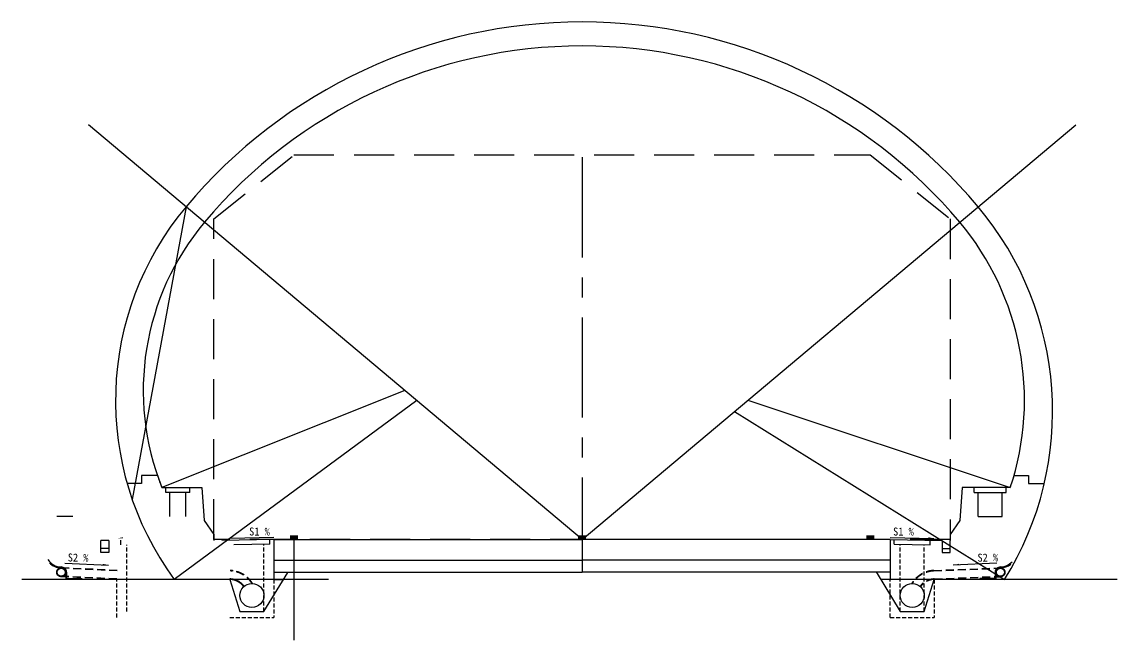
# Model space of a CAD drawing. Header units: millimetres. Extents: x -69382 to 174843, y -46375 to 101648.
# Drawn here: x 1007 to 14691, y 47756 to 55473 of the extents above; entities that cross this region are included whole.
import ezdxf

# ---------------------------------------------------------------- set-up
doc = ezdxf.new("R2010")
doc.units = ezdxf.units.MM
doc.header["$LTSCALE"] = 1000
for name, pattern in [('A-CENTR01', [2, 1.25, -0.25, 0.25, -0.25]), ('A-DASHD01', [0.75, 0.5, -0.25]), ('HIDDEN', [0.375, 0.25, -0.125])]:
    doc.linetypes.add(name, pattern=pattern)
for name, color, linetype in [('-길작업', 255, 'Continuous'), ('CS-CNTL', 1, 'A-CENTR01'), ('CS-CONC-MAJR', 4, 'Continuous'), ('CS-EXCV', 3, 'A-DIGLN01'), ('CS-HIDL', 2, 'A-DASHD01'), ('CS-LEAL', 1, 'Continuous'), ('CS-LEAT', 3, 'Continuous'), ('CS-SYMB', 3, 'Continuous'), ('CST-01-02-02-G05-CS-CONC', 4, 'Continuous'), ('CZ-HIDL', 2, 'A-DASHD01')]:
    doc.layers.add(name, color=color, linetype=linetype)
doc.styles.add('WGTXT', font='DotumChe.ttf')
doc.linetypes.add('A-DIGLN01', pattern='A,0.9,-0.2,[19,kscals.shx,S=0.1,R=180,X=0,Y=0],0.9', length=2)

msp = doc.modelspace()

# ---------------------------------------------------------------- linework, layer by layer
at = {"layer": '-길작업', "color": 3}
for p, q in [((8006.2747, 49013.3716), (1839.4634, 54187.9407)), ((8006.2747, 49013.3716), (14173.0861, 54187.9407)), ((3057.6276, 53165.7796), (2384.7755, 49511.9618)), ((5790.4464, 50872.6724), (2756.2247, 49660.3716)), ((5941.6099, 50745.8311), (2910.1698, 48513.3716)), ((10078.5415, 50752.2099), (13356.3247, 49660.3716)), ((9910.6724, 50611.351), (13285.7342, 48513.3716)), ((2093.5187, 48998.3716), (1993.5187, 48998.3716)), ((4406.2747, 49013.3716), (4406.2747, 47756.2269)), ((2093.5187, 48898.3716), (1993.5187, 48898.3716)), ((12506.3247, 48898.3716), (12606.3247, 48898.3716)), ((4837.8421, 48513.3716), (1006.9571, 48513.3716)), ((4156.2247, 48513.3716), (4278.2174, 48513.3716)), ((11856.3247, 48513.3716), (11738.4838, 48513.3716))]:
    msp.add_line(p, q, dxfattribs=at)
for centre, radius, start, end in [((8006.2747, 49013.3716), 6460, 40, 140), ((8006.2747, 49013.3716), 6160, 40, 140), ((5941.6099, 50745.8311), 3764.7715, 140, 216.3692423), ((9910.6724, 50611.351), 3973.9854, 328.13441436, 40), ((5790.4464, 50872.6724), 3267.4415, 140, 201.77881266), ((10078.5415, 50752.2099), 3454.8479, 341.57694748, 40)]:
    msp.add_arc(centre, radius, start, end, dxfattribs=at)
at = {"layer": 'CS-CNTL'}
msp.add_line((8006.2747, 53783.8301), (8006.2747, 48603.3716), dxfattribs=at)
at = {"layer": 'CS-CONC-MAJR'}
for p, q in [((13403.9584, 49810.3716), (13585.2433, 49810.3716)), ((13585.2433, 49810.3716), (13585.2433, 49710.3716)), ((13585.2433, 49710.3716), (13766.5281, 49710.3716)), ((2806.2247, 49600.3716), (2806.2247, 49660.3716)), ((3106.2247, 49600.3716), (2806.2247, 49600.3716)), ((2856.2247, 49300.3716), (2856.2247, 49600.3716)), ((3056.2247, 49300.3716), (3056.2247, 49600.3716)), ((3106.2247, 49600.3716), (3106.2247, 49660.3716)), ((12906.3247, 49600.3716), (12906.3247, 49660.3716)), ((12906.3247, 49600.3716), (13306.3247, 49600.3716)), ((12956.3247, 49300.3716), (12956.3247, 49600.3716)), ((13256.3247, 49300.3716), (13256.3247, 49600.3716)), ((13306.3247, 49600.3716), (13306.3247, 49660.3716)), ((1643.5187, 49300.3716), (1443.5187, 49300.3716)), ((12956.3247, 49300.3716), (13256.3247, 49300.3716)), ((2243.5187, 48943.3716), (2243.5187, 49003.3716)), ((4156.2247, 49013.3716), (3506.2247, 49000.3716)), ((4106.2247, 48952.3716), (4106.2247, 49012.3716)), ((4156.2247, 49013.3716), (4156.2247, 48603.3716)), ((4156.2247, 49013.3716), (8006.2747, 49013.3716)), ((4156.2247, 49013.3716), (4156.2247, 48513.3716)), ((11856.3247, 49013.3716), (8006.2747, 49013.3716)), ((11856.3247, 49013.3716), (11856.3247, 48603.3716)), ((11856.3247, 49013.3716), (12506.3247, 49000.3716)), ((11856.3247, 49013.3716), (11856.3247, 48513.3716)), ((11906.3247, 48952.3716), (11906.3247, 49012.3716)), ((12356.3247, 48943.3716), (12356.3247, 49003.3716)), ((4106.2247, 48952.3716), (3656.2247, 48943.3716)), ((11906.3247, 48952.3716), (12356.3247, 48943.3716)), ((4156.2247, 48753.3716), (8006.2747, 48753.3716)), ((11856.3247, 48753.3716), (8006.2747, 48753.3716)), ((1563.7658, 48523.3716), (1753.7658, 48523.3716)), ((1753.7658, 48523.3716), (1753.7658, 48513.3716)), ((4156.2247, 48513.3716), (2905.2941, 48513.3716)), ((14690.5598, 48513.3716), (11856.3247, 48513.3716)), ((13166.9444, 48523.3716), (12976.9444, 48523.3716)), ((12976.9444, 48523.3716), (12976.9444, 48513.3716))]:
    msp.add_line(p, q, dxfattribs=at)
at = {"layer": 'CS-CONC-MAJR', "linetype": 'HIDDEN', "ltscale": 0.2}
for p, q in [((2318.5187, 48113.3716), (2318.5187, 48944.8716)), ((4031.2247, 48113.3716), (4031.2247, 48950.8716)), ((11981.3247, 48113.3716), (11981.3247, 48950.8716)), ((12281.3247, 48113.3716), (12281.3247, 48944.8716)), ((2193.5187, 48038.3716), (2193.5187, 48513.3716)), ((4156.2247, 48513.3716), (4156.2247, 48038.3716)), ((11856.3247, 48038.3716), (11856.3247, 48513.3716)), ((12406.3247, 48513.3716), (12406.3247, 48038.3716)), ((3606.2247, 48038.3716), (4156.2247, 48038.3716)), ((11856.3247, 48038.3716), (12406.3247, 48038.3716))]:
    msp.add_line(p, q, dxfattribs=at)
at = {"layer": 'CS-CONC-MAJR'}
for points in [[(2756.2247, 49660.3716), (2806.2247, 49660.3716), (3106.2247, 49660.3716), (3256.2247, 49660.3716), (3286.2247, 49250.3716), (3406.2247, 49075.3716), (3406.2247, 49000.3716)], [(13356.3247, 49660.3716), (13306.3247, 49660.3716), (12906.3247, 49660.3716), (12756.3247, 49660.3716), (12726.3247, 49250.3716), (12606.3247, 49075.3716), (12606.3247, 49000.3716)], [(2093.5187, 49000.3716), (2093.5187, 48848.3716), (1993.5187, 48848.3716), (1993.5187, 49000.3716)], [(12506.3247, 49000.3716), (12506.3247, 48848.3716), (12606.3247, 48848.3716), (12606.3247, 49000.3716)], [(1553.7658, 48603.0137), (1553.7658, 48513.3716)], [(1563.7658, 48603.0137), (1563.7658, 48523.3716)], [(13166.9444, 48603.0137), (13166.9444, 48523.3716)], [(13176.9444, 48603.0137), (13176.9444, 48513.3716)]]:
    msp.add_lwpolyline(points, dxfattribs=at)
for centre in [(3881.2247, 48313.3716), (12131.3247, 48313.3716)]:
    msp.add_circle(centre, 150, dxfattribs=at)
for centre, radius, start, end in [((5748.9392, 50830.4591), 3213.3229, 198.50912259, 201.35443834), ((10039.3365, 50796.271), 3506.0916, 341.0962814, 343.66839301), ((1496.0729, 48859.0081), 190, 210.16647897, 270.37889396), ((1496.0729, 48859.0081), 200, 223.52550501, 270.37889396), ((13234.6373, 48859.0081), 190, 269.62110604, 319.15166672), ((1497.7658, 48603.0137), 66, 0, 90.37889396), ((1497.7658, 48603.0137), 56, 0, 90.37889396), ((13232.9444, 48603.0137), 66, 89.62110604, 180), ((13232.9444, 48603.0137), 56, 89.62110604, 180), ((13234.6373, 48859.0081), 200, 269.62110604, 309.14659421)]:
    msp.add_arc(centre, radius, start, end, dxfattribs=at)
at = {"layer": 'CS-EXCV'}
for p in [(4156.2247, 48603.3716), (11856.3247, 48603.3716)]:
    msp.add_line(p, (8006.2747, 48603.3716), dxfattribs=at)
for points in [[(3606.2247, 48513.3716), (3731.2247, 48113.3716), (4031.2247, 48113.3716), (4331.6246, 48599.8636)], [(11681.7246, 48606.8636), (11981.3247, 48113.3716), (12281.3247, 48113.3716), (12406.3247, 48513.3716)]]:
    msp.add_lwpolyline(points, dxfattribs=at)
at = {"layer": 'CS-HIDL'}
for points in [[(12606.2747, 49013.3716), (3406.2747, 49013.3716), (3406.2747, 53013.3716), (4406.2747, 53813.3716), (11606.2747, 53813.3716)], [(11606.2747, 53813.3716), (12606.2747, 53013.3716), (12606.2747, 49013.3716)]]:
    msp.add_lwpolyline(points, dxfattribs=at)
at = {"layer": 'CS-LEAL'}
for p, q in [((4156.2247, 49037.0962), (3610.7385, 49026.1865)), ((11856.3247, 49037.0962), (12401.8109, 49026.1865)), ((1543.1747, 48714.6344), (2088.334, 48692.828)), ((13187.5355, 48714.6344), (12642.3762, 48692.828))]:
    msp.add_line(p, q, dxfattribs=at)
for points in [[(2198.0325, 49026.1865), (2269.5928, 49040.1202), (2269.8427, 49027.6227)], [(12401.8109, 49026.1865), (12330.2507, 49040.1202), (12330.0007, 49027.6227)], [(2088.334, 48692.828), (2017.0664, 48708.1887), (2016.5668, 48695.6987)], [(12642.3762, 48692.828), (12713.6438, 48708.1887), (12714.1434, 48695.6987)]]:
    msp.add_solid(points, dxfattribs=at)
at = {"layer": 'CS-SYMB'}
for points in [[(4355.2647, 49063.3716), (4455.2847, 49063.3716), (4356.2647, 49013.3716), (4456.2847, 49013.3716)], [(7955.2647, 49063.3716), (8055.2847, 49063.3716), (7956.2647, 49013.3716), (8056.2847, 49013.3716)], [(11657.2847, 49063.3716), (11557.2647, 49063.3716), (11656.2847, 49013.3716), (11556.2647, 49013.3716)]]:
    msp.add_solid(points, dxfattribs=at)
at = {"layer": 'CST-01-02-02-G05-CS-CONC'}
for p, q in [((2701.8314, 49810.3716), (2501.8314, 49810.3716)), ((2501.8314, 49810.3716), (2501.8314, 49710.3716)), ((2501.8314, 49710.3716), (2325.0838, 49710.3716))]:
    msp.add_line(p, q, dxfattribs=at)
at = {"layer": 'CZ-HIDL', "ltscale": 0.2}
for p, q in [((2197.9951, 48625.2821), (1496.3562, 48658.969)), ((2197.7176, 48619.2884), (1521.3152, 48651.9658)), ((12401.8483, 48625.2821), (13230.7062, 48658.969)), ((12402.1259, 48619.2884), (13205.7471, 48651.9658)), ((2193.5652, 48513.3698), (1491.8797, 48547.0585)), ((2193.7998, 48519.3652), (1492.1195, 48553.0537)), ((12406.0437, 48519.3652), (13234.9428, 48553.0537)), ((12406.2783, 48513.3698), (13235.1826, 48547.0585))]:
    msp.add_line(p, q, dxfattribs=at)
at = {"layer": 'CZ-HIDL'}
for centre, radius in [((1497.7658, 48603.0137), 56), ((1497.7658, 48603.0137), 50), ((13232.9444, 48603.0137), 56), ((13232.9444, 48603.0137), 50)]:
    msp.add_circle(centre, radius, dxfattribs=at)
at = {"layer": 'CZ-HIDL', "ltscale": 0.2}
for centre, radius, start, end in [((3597.5133, 48284.3446), 335.1925, 32.28295463, 87.79264051), ((3597.5134, 48284.3447), 341.1924, 31.6179627, 87.784849), ((12415.0361, 48284.3447), 341.1924, 92.215151, 148.3820373), ((12415.0362, 48284.3446), 335.1925, 92.20735949, 147.71704537), ((12415.0362, 48284.3446), 235.1925, 92.19119914, 142.46946619), ((12415.0362, 48284.3446), 229.1925, 92.18996042, 142.57456511)]:
    msp.add_arc(centre, radius, start, end, dxfattribs=at)
at = {"layer": 'CZ-HIDL', "ltscale": 20}
for radius, start, end in [(229.1925, 37.42543489, 87.81003958), (235.1925, 37.53053381, 87.80880086)]:
    msp.add_arc((3597.5133, 48284.3446), radius, start, end, dxfattribs=at)

# ---------------------------------------------------------------- texts
at = {"layer": 'CS-LEAT', "style": 'WGTXT'}
for s, rotation, p in [('S1 %%%', 359.85, (3845.708, 49061.6616)), ('S1 %%%', 0.15, (11891.7426, 49060.9414)), ('S2 %%%', 359.0051528, (1579.0618, 48737.7672)), ('S2 %%%', 0.9948472, (12946.4862, 48734.2045))]:
    msp.add_text(s, height=100, rotation=rotation, dxfattribs=at).set_placement(p)

doc.saveas('drawing.dxf')
